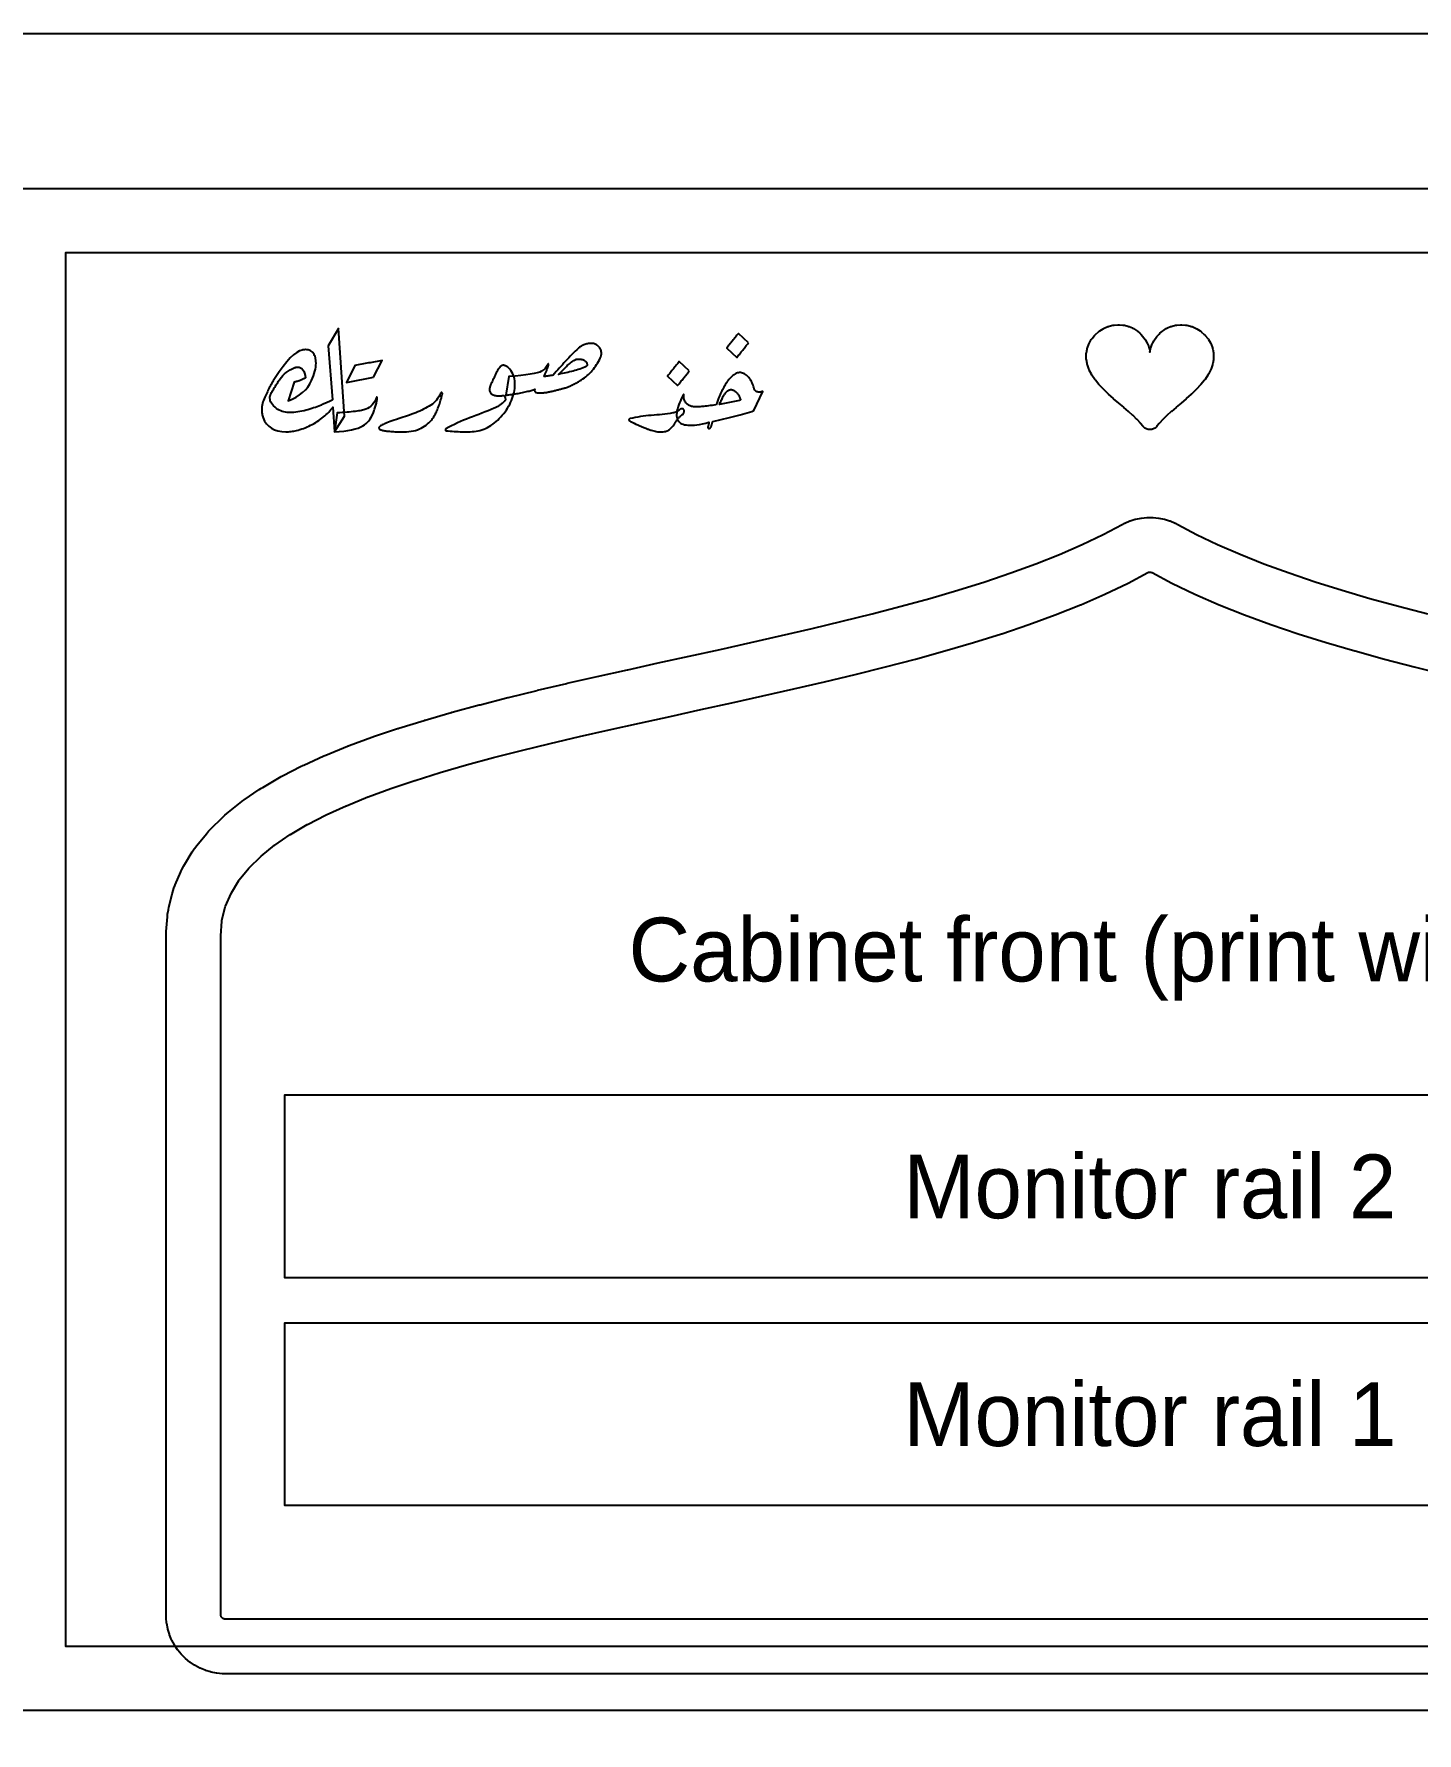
# Model space of a CAD drawing. Header units: millimetres. Extents: x 0 to 2440, y 0 to 1257.
# Drawn here: x 1895 to 2198.6, y 847 to 1220 of the extents above; entities that cross this region are included whole.
import ezdxf
from ezdxf.enums import TextEntityAlignment as Align

# ---------------------------------------------------------------- set-up
doc = ezdxf.new("R2010")
doc.units = ezdxf.units.MM
for name, color, linetype in [('CUT_INSIDE', 5, 'Continuous'), ('CUT_NESTED', 140, 'Continuous'), ('CUT_OUTSIDE', 1, 'Continuous'), ('ENGRAVE_V', 2, 'Continuous'), ('LABELS', 7, 'Continuous'), ('SHEET', 8, 'Continuous')]:
    doc.layers.add(name, color=color, linetype=linetype)

msp = doc.modelspace()

# ---------------------------------------------------------------- linework, layer by layer
at = {"layer": 'CUT_INSIDE'}
msp.add_lwpolyline([(2139.982, 1150.222), (2139.983, 1150.223), (2139.99, 1150.148), (2139.998, 1150.223), (2139.999, 1150.222), (2140.005, 1150.285), (2140.018, 1150.385), (2140.046, 1150.55), (2140.098, 1150.792), (2140.142, 1150.963), (2140.256, 1151.329), (2140.32, 1151.507), (2140.511, 1151.966), (2140.599, 1152.151), (2140.879, 1152.667), (2140.996, 1152.856), (2141.369, 1153.392), (2141.521, 1153.583), (2141.985, 1154.101), (2142.175, 1154.287), (2142.724, 1154.755), (2142.956, 1154.926), (2143.578, 1155.319), (2143.711, 1155.396), (2143.85, 1155.463), (2144.535, 1155.76), (2144.685, 1155.818), (2144.84, 1155.863), (2145.576, 1156.05), (2145.737, 1156.084), (2145.901, 1156.104), (2146.676, 1156.169), (2146.841, 1156.176), (2147.006, 1156.169), (2147.805, 1156.104), (2147.967, 1156.084), (2148.126, 1156.051), (2148.928, 1155.851), (2149.082, 1155.806), (2149.231, 1155.749), (2150.01, 1155.416), (2150.153, 1155.348), (2150.289, 1155.269), (2151.016, 1154.811), (2151.146, 1154.721), (2151.268, 1154.622), (2151.913, 1154.056), (2152.029, 1153.945), (2152.136, 1153.826), (2152.674, 1153.174), (2152.774, 1153.043), (2152.862, 1152.903), (2153.276, 1152.19), (2153.355, 1152.038), (2153.422, 1151.88), (2153.7, 1151.126), (2153.754, 1150.958), (2153.793, 1150.786), (2153.933, 1150.003), (2153.957, 1149.827), (2153.965, 1149.65), (2153.965, 1148.841), (2153.957, 1148.669), (2153.935, 1148.498), (2153.789, 1147.658), (2153.755, 1147.502), (2153.71, 1147.349), (2153.408, 1146.474), (2153.298, 1146.215), (2152.833, 1145.306), (2152.714, 1145.103), (2152.087, 1144.167), (2151.974, 1144.015), (2151.196, 1143.063), (2151.099, 1142.954), (2150.191, 1141.995), (2150.118, 1141.921), (2149.108, 1140.961), (2149.058, 1140.915), (2147.981, 1139.957), (2147.954, 1139.934), (2146.843, 1138.981), (2146.839, 1138.978), (2145.741, 1138.04), (2145.732, 1138.032), (2144.692, 1137.125), (2144.675, 1137.109), (2143.722, 1136.236), (2143.696, 1136.211), (2142.85, 1135.379), (2142.818, 1135.345), (2142.093, 1134.562), (2142.056, 1134.519), (2141.534, 1133.886), (2141.403, 1133.741), (2141.257, 1133.61), (2141.1, 1133.494), (2140.932, 1133.393), (2140.754, 1133.309), (2140.57, 1133.244), (2140.38, 1133.196), (2140.186, 1133.167), (2139.99, 1133.158), (2139.795, 1133.167), (2139.601, 1133.196), (2139.411, 1133.244), (2139.227, 1133.309), (2139.049, 1133.393), (2138.881, 1133.494), (2138.724, 1133.61), (2138.578, 1133.741), (2138.447, 1133.886), (2137.925, 1134.519), (2137.888, 1134.562), (2137.163, 1135.345), (2137.131, 1135.379), (2136.285, 1136.211), (2136.259, 1136.236), (2135.306, 1137.109), (2135.289, 1137.125), (2134.249, 1138.032), (2134.24, 1138.04), (2133.142, 1138.978), (2133.138, 1138.981), (2132.026, 1139.934), (2132, 1139.957), (2130.923, 1140.915), (2130.873, 1140.961), (2129.863, 1141.921), (2129.789, 1141.995), (2128.881, 1142.954), (2128.785, 1143.063), (2128.007, 1144.015), (2127.894, 1144.167), (2127.267, 1145.103), (2127.148, 1145.306), (2126.683, 1146.215), (2126.573, 1146.474), (2126.271, 1147.349), (2126.225, 1147.502), (2126.192, 1147.658), (2126.046, 1148.498), (2126.023, 1148.669), (2126.016, 1148.841), (2126.016, 1149.65), (2126.024, 1149.827), (2126.048, 1150.003), (2126.188, 1150.786), (2126.227, 1150.958), (2126.281, 1151.126), (2126.559, 1151.88), (2126.626, 1152.038), (2126.705, 1152.19), (2127.118, 1152.903), (2127.207, 1153.043), (2127.307, 1153.174), (2127.845, 1153.826), (2127.952, 1153.945), (2128.068, 1154.056), (2128.713, 1154.622), (2128.835, 1154.721), (2128.965, 1154.811), (2129.691, 1155.269), (2129.828, 1155.348), (2129.971, 1155.416), (2130.75, 1155.749), (2130.899, 1155.806), (2131.053, 1155.851), (2131.855, 1156.051), (2132.014, 1156.084), (2132.176, 1156.104), (2132.975, 1156.169), (2133.14, 1156.176), (2133.305, 1156.169), (2134.08, 1156.104), (2134.244, 1156.084), (2134.405, 1156.05), (2135.141, 1155.863), (2135.295, 1155.818), (2135.445, 1155.76), (2136.131, 1155.463), (2136.27, 1155.396), (2136.403, 1155.319), (2137.025, 1154.926), (2137.257, 1154.755), (2137.806, 1154.287), (2137.996, 1154.101), (2138.46, 1153.583), (2138.612, 1153.392), (2138.985, 1152.856), (2139.102, 1152.667), (2139.382, 1152.151), (2139.47, 1151.966), (2139.661, 1151.507), (2139.725, 1151.329), (2139.838, 1150.963), (2139.883, 1150.792), (2139.935, 1150.55), (2139.963, 1150.385), (2139.976, 1150.285)], close=True, dxfattribs=at)
msp.add_lwpolyline([(2342.99, 872), (1936.99, 872), (1936.892, 872.005), (1936.795, 872.019), (1936.7, 872.043), (1936.608, 872.076), (1936.519, 872.118), (1936.435, 872.169), (1936.356, 872.227), (1936.283, 872.293), (1936.217, 872.366), (1936.159, 872.444), (1936.109, 872.529), (1936.067, 872.617), (1936.034, 872.71), (1936.01, 872.805), (1935.995, 872.902), (1935.99, 873), (1935.99, 1021.96), (1935.994, 1022.04), (1936.247, 1025.211), (1936.257, 1025.291), (1936.273, 1025.371), (1937.009, 1028.345), (1937.031, 1028.421), (1937.059, 1028.496), (1938.264, 1031.331), (1938.296, 1031.398), (1938.332, 1031.463), (1939.994, 1034.174), (1940.07, 1034.281), (1942.177, 1036.878), (1942.254, 1036.962), (1944.792, 1039.449), (1944.864, 1039.513), (1947.815, 1041.894), (1947.88, 1041.942), (1951.226, 1044.221), (1951.284, 1044.257), (1955.004, 1046.438), (1955.053, 1046.465), (1959.126, 1048.552), (1959.168, 1048.572), (1963.572, 1050.571), (1963.608, 1050.587), (1968.321, 1052.504), (1968.352, 1052.516), (1973.353, 1054.357), (1973.379, 1054.366), (1978.646, 1056.139), (1978.669, 1056.146), (1984.18, 1057.856), (1984.199, 1057.862), (1989.935, 1059.518), (1989.95, 1059.522), (1995.888, 1061.13), (1995.901, 1061.134), (2002.02, 1062.701), (2002.031, 1062.704), (2008.31, 1064.238), (2008.319, 1064.24), (2014.737, 1065.749), (2014.744, 1065.751), (2021.28, 1067.241), (2021.285, 1067.242), (2027.919, 1068.722), (2027.922, 1068.723), (2034.632, 1070.199), (2034.633, 1070.199), (2041.398, 1071.68), (2048.196, 1073.172), (2055.007, 1074.682), (2061.809, 1076.219), (2068.581, 1077.789), (2075.303, 1079.401), (2081.956, 1081.062), (2081.962, 1081.063), (2088.516, 1082.779), (2088.522, 1082.78), (2094.963, 1084.559), (2094.97, 1084.561), (2101.276, 1086.411), (2101.285, 1086.413), (2107.435, 1088.341), (2107.445, 1088.344), (2113.418, 1090.357), (2113.43, 1090.361), (2119.206, 1092.468), (2119.219, 1092.473), (2124.777, 1094.679), (2124.792, 1094.685), (2130.11, 1096.999), (2130.127, 1097.007), (2135.184, 1099.435), (2135.203, 1099.444), (2139.52, 1101.749), (2139.608, 1101.79), (2139.7, 1101.823), (2139.796, 1101.847), (2139.893, 1101.862), (2139.99, 1101.866), (2140.088, 1101.862), (2140.185, 1101.847), (2140.28, 1101.823), (2140.373, 1101.79), (2140.461, 1101.749), (2144.778, 1099.444), (2144.797, 1099.435), (2149.854, 1097.007), (2149.871, 1096.999), (2155.189, 1094.685), (2155.204, 1094.679), (2160.762, 1092.473), (2160.775, 1092.468), (2166.551, 1090.361), (2166.563, 1090.357), (2172.536, 1088.344), (2172.546, 1088.341), (2178.696, 1086.413), (2178.705, 1086.411), (2185.011, 1084.561), (2185.018, 1084.559), (2191.459, 1082.78), (2191.465, 1082.779), (2198.019, 1081.063), (2198.024, 1081.062), (2204.669, 1079.403)], dxfattribs=at)
at = {"layer": 'CUT_NESTED'}
for points in [[(2329.99, 947), (2329.99, 987), (1949.99, 987), (1949.99, 947)], [(2329.99, 897), (2329.99, 937), (1949.99, 937), (1949.99, 897)]]:
    msp.add_lwpolyline(points, close=True, dxfattribs=at)
at = {"layer": 'CUT_OUTSIDE'}
msp.add_lwpolyline([(2391.99, 852), (2391.99, 1186), (1887.99, 1186), (1887.99, 852)], close=True, dxfattribs=at)
at = {"layer": 'ENGRAVE_V'}
for points in [[(2377.99, 866), (1901.99, 866), (1901.99, 1172), (2377.99, 1172), (2377.99, 866)], [(1954.645, 1150.698), (1954.552, 1150.696), (1954.458, 1150.692), (1954.365, 1150.684), (1954.271, 1150.674), (1954.178, 1150.661), (1954.084, 1150.645), (1953.991, 1150.626), (1953.898, 1150.604), (1953.307, 1150.42), (1952.673, 1150.071), (1951.995, 1149.556), (1951.274, 1148.876), (1950.508, 1148.03), (1949.699, 1147.019), (1948.846, 1145.842), (1947.949, 1144.5), (1947.802, 1144.279), (1947.655, 1144.051), (1947.51, 1143.818), (1947.365, 1143.577), (1947.222, 1143.331), (1947.079, 1143.078), (1946.937, 1142.819), (1946.797, 1142.554), (1946.657, 1142.283), (1946.517, 1142.008), (1946.376, 1141.728), (1946.236, 1141.444), (1946.096, 1141.156), (1945.956, 1140.863), (1945.816, 1140.566), (1945.676, 1140.264), (1945.515, 1139.914), (1945.376, 1139.564), (1945.258, 1139.213), (1945.162, 1138.863), (1945.087, 1138.513), (1945.033, 1138.162), (1945.001, 1137.812), (1944.99, 1137.461), (1944.995, 1137.237), (1945.01, 1137.016), (1945.034, 1136.797), (1945.068, 1136.582), (1945.112, 1136.369), (1945.166, 1136.159), (1945.229, 1135.952), (1945.302, 1135.749), (1945.626, 1135.026), (1946.036, 1134.4), (1946.533, 1133.87), (1947.116, 1133.436), (1947.786, 1133.099), (1948.543, 1132.858), (1949.386, 1132.714), (1950.316, 1132.665), (1950.604, 1132.67), (1950.892, 1132.683), (1951.18, 1132.705), (1951.468, 1132.735), (1951.756, 1132.775), (1952.045, 1132.823), (1952.333, 1132.88), (1952.621, 1132.946), (1953.01, 1133.045), (1953.398, 1133.158), (1953.786, 1133.283), (1954.174, 1133.421), (1954.561, 1133.571), (1954.948, 1133.734), (1955.334, 1133.91), (1955.72, 1134.098), (1956.101, 1134.297), (1956.475, 1134.504), (1956.841, 1134.719), (1957.199, 1134.943), (1957.549, 1135.175), (1957.892, 1135.415), (1958.227, 1135.663), (1958.554, 1135.92), (1958.868, 1136.182), (1959.166, 1136.446), (1959.446, 1136.713), (1959.71, 1136.983), (1959.956, 1137.254), (1960.186, 1137.529), (1960.398, 1137.805), (1960.594, 1138.084), (1960.967, 1132.634), (1963.147, 1136.06), (1961.87, 1155.369), (1959.566, 1151.57), (1960.562, 1139.704), (1960.435, 1139.633), (1960.302, 1139.562), (1960.162, 1139.489), (1960.017, 1139.416), (1959.867, 1139.341), (1959.71, 1139.266), (1959.547, 1139.189), (1959.379, 1139.112), (1959.206, 1139.034), (1959.029, 1138.954), (1958.848, 1138.874), (1958.663, 1138.793), (1958.474, 1138.711), (1958.281, 1138.627), (1958.085, 1138.543), (1957.884, 1138.458), (1957.528, 1138.312), (1957.161, 1138.169), (1956.783, 1138.03), (1956.393, 1137.894), (1955.992, 1137.761), (1955.58, 1137.632), (1955.157, 1137.506), (1954.723, 1137.384), (1954.282, 1137.271), (1953.838, 1137.172), (1953.392, 1137.089), (1952.944, 1137.022), (1952.493, 1136.969), (1952.04, 1136.931), (1951.584, 1136.908), (1951.126, 1136.901), (1951.001, 1136.901), (1950.597, 1136.915), (1950.211, 1136.957), (1949.842, 1137.028), (1949.491, 1137.127), (1949.157, 1137.254), (1948.841, 1137.409), (1948.542, 1137.592), (1948.261, 1137.804), (1947.918, 1138.084), (1947.62, 1138.365), (1947.369, 1138.645), (1947.163, 1138.925), (1947.003, 1139.206), (1946.888, 1139.486), (1946.82, 1139.766), (1946.797, 1140.046), (1946.801, 1140.185), (1946.812, 1140.321), (1946.832, 1140.454), (1946.859, 1140.584), (1946.894, 1140.711), (1946.937, 1140.835), (1946.988, 1140.956), (1947.046, 1141.074), (1947.156, 1141.277), (1947.269, 1141.479), (1947.384, 1141.681), (1947.501, 1141.884), (1947.621, 1142.086), (1947.744, 1142.289), (1947.869, 1142.491), (1947.996, 1142.694), (1948.125, 1142.896), (1948.254, 1143.097), (1948.383, 1143.297), (1948.514, 1143.496), (1948.644, 1143.694), (1948.775, 1143.891), (1948.907, 1144.087), (1949.039, 1144.282), (1949.333, 1144.681), (1949.654, 1145.053), (1950.003, 1145.397), (1950.378, 1145.715), (1950.781, 1146.005), (1951.211, 1146.267), (1951.669, 1146.503), (1952.154, 1146.711), (1952.208, 1146.734), (1952.261, 1146.754), (1952.313, 1146.773), (1952.364, 1146.789), (1952.414, 1146.804), (1952.463, 1146.816), (1952.511, 1146.827), (1952.558, 1146.836), (1952.605, 1146.843), (1952.65, 1146.849), (1952.694, 1146.855), (1952.738, 1146.859), (1952.78, 1146.863), (1952.821, 1146.865), (1952.862, 1146.866), (1952.901, 1146.867), (1953.228, 1146.83), (1953.524, 1146.719), (1953.789, 1146.534), (1954.022, 1146.275), (1954.225, 1145.942), (1954.396, 1145.536), (1954.536, 1145.055), (1954.645, 1144.5), (1954.509, 1144.439), (1954.38, 1144.381), (1954.26, 1144.326), (1954.147, 1144.274), (1954.042, 1144.225), (1953.944, 1144.179), (1953.855, 1144.136), (1953.773, 1144.095), (1953.695, 1144.057), (1953.616, 1144.02), (1953.537, 1143.985), (1953.458, 1143.951), (1953.378, 1143.919), (1953.297, 1143.888), (1953.216, 1143.858), (1953.135, 1143.83), (1953.048, 1143.802), (1952.951, 1143.773), (1952.843, 1143.742), (1952.726, 1143.71), (1952.598, 1143.676), (1952.46, 1143.641), (1952.312, 1143.604), (1952.154, 1143.566), (1950.814, 1139.486), (1951.712, 1139.855), (1952.537, 1140.276), (1953.289, 1140.75), (1953.968, 1141.277), (1954.574, 1141.856), (1955.106, 1142.487), (1955.566, 1143.172), (1955.953, 1143.908), (1956.179, 1144.438), (1956.375, 1144.954), (1956.541, 1145.454), (1956.677, 1145.94), (1956.783, 1146.412), (1956.858, 1146.869), (1956.903, 1147.311), (1956.919, 1147.739), (1956.91, 1148.058), (1956.884, 1148.363), (1956.84, 1148.652), (1956.778, 1148.926), (1956.7, 1149.185), (1956.603, 1149.429), (1956.489, 1149.658), (1956.358, 1149.872), (1956.209, 1150.066), (1956.041, 1150.233), (1955.854, 1150.375), (1955.649, 1150.491), (1955.426, 1150.582), (1955.184, 1150.646), (1954.924, 1150.685), (1954.645, 1150.698)], [(2051.845, 1152.193), (2049.634, 1154.248), (2049.478, 1154.053), (2049.32, 1153.857), (2049.162, 1153.66), (2049.003, 1153.462), (2048.843, 1153.263), (2048.682, 1153.063), (2048.52, 1152.862), (2048.357, 1152.66), (2048.194, 1152.457), (2048.032, 1152.255), (2047.871, 1152.052), (2047.711, 1151.85), (2047.551, 1151.648), (2047.393, 1151.445), (2047.236, 1151.243), (2047.08, 1151.04), (2049.291, 1148.985), (2049.454, 1149.187), (2049.617, 1149.389), (2049.779, 1149.59), (2049.941, 1149.791), (2050.103, 1149.991), (2050.263, 1150.191), (2050.424, 1150.39), (2050.584, 1150.589), (2050.743, 1150.787), (2050.902, 1150.987), (2051.06, 1151.186), (2051.218, 1151.387), (2051.376, 1151.587), (2051.533, 1151.789), (2051.689, 1151.99), (2051.845, 1152.193)], [(2006.126, 1141.199), (2006.204, 1141.199), (2006.283, 1141.201), (2006.364, 1141.203), (2006.445, 1141.207), (2006.527, 1141.211), (2006.61, 1141.216), (2006.695, 1141.223), (2006.78, 1141.23), (2006.866, 1141.238), (2006.953, 1141.247), (2007.041, 1141.258), (2007.13, 1141.269), (2007.22, 1141.281), (2007.311, 1141.294), (2007.403, 1141.308), (2007.496, 1141.323), (2007.654, 1141.348), (2007.817, 1141.376), (2007.985, 1141.407), (2008.158, 1141.44), (2008.336, 1141.477), (2008.518, 1141.516), (2008.705, 1141.558), (2008.898, 1141.604), (2009.092, 1141.651), (2009.286, 1141.698), (2009.479, 1141.746), (2009.672, 1141.794), (2009.865, 1141.843), (2010.057, 1141.893), (2010.248, 1141.943), (2010.439, 1141.993), (2010.626, 1142.042), (2010.804, 1142.089), (2010.974, 1142.134), (2011.136, 1142.176), (2011.29, 1142.216), (2011.435, 1142.253), (2011.572, 1142.288), (2011.701, 1142.32), (2011.701, 1142.32), (2011.933, 1142.407), (2012.164, 1142.497), (2012.393, 1142.59), (2012.619, 1142.686), (2012.844, 1142.785), (2013.067, 1142.886), (2013.288, 1142.991), (2013.507, 1143.099), (2013.723, 1143.209), (2013.937, 1143.32), (2014.148, 1143.434), (2014.356, 1143.55), (2014.56, 1143.668), (2014.762, 1143.788), (2014.961, 1143.909), (2015.158, 1144.033), (2015.509, 1144.263), (2015.846, 1144.503), (2016.168, 1144.752), (2016.477, 1145.01), (2016.772, 1145.277), (2017.052, 1145.554), (2017.319, 1145.84), (2017.571, 1146.135), (2017.813, 1146.44), (2018.049, 1146.755), (2018.278, 1147.08), (2018.502, 1147.416), (2018.718, 1147.762), (2018.929, 1148.118), (2019.133, 1148.484), (2019.331, 1148.86), (2019.389, 1148.978), (2019.44, 1149.1), (2019.483, 1149.224), (2019.518, 1149.351), (2019.545, 1149.481), (2019.564, 1149.613), (2019.576, 1149.749), (2019.58, 1149.888), (2019.57, 1150.102), (2019.54, 1150.31), (2019.49, 1150.511), (2019.42, 1150.705), (2019.331, 1150.893), (2019.221, 1151.073), (2019.091, 1151.247), (2018.941, 1151.414), (2018.778, 1151.567), (2018.606, 1151.7), (2018.425, 1151.812), (2018.237, 1151.904), (2018.04, 1151.976), (2017.835, 1152.027), (2017.622, 1152.058), (2017.4, 1152.068), (2017.183, 1152.063), (2016.97, 1152.048), (2016.759, 1152.022), (2016.551, 1151.986), (2016.346, 1151.94), (2016.144, 1151.884), (2015.945, 1151.818), (2015.749, 1151.741), (2015.56, 1151.658), (2015.383, 1151.575), (2015.218, 1151.489), (2015.064, 1151.402), (2014.922, 1151.314), (2014.792, 1151.224), (2014.673, 1151.133), (2014.566, 1151.04), (2014.194, 1150.688), (2013.825, 1150.334), (2013.46, 1149.976), (2013.098, 1149.615), (2012.74, 1149.252), (2012.385, 1148.885), (2012.033, 1148.516), (2011.685, 1148.144), (2011.339, 1147.769), (2010.995, 1147.392), (2010.652, 1147.014), (2010.311, 1146.633), (2009.971, 1146.251), (2009.632, 1145.866), (2009.295, 1145.48), (2008.96, 1145.092), (2008.732, 1145.046), (2008.501, 1145.004), (2008.265, 1144.965), (2008.026, 1144.928), (2007.782, 1144.895), (2007.535, 1144.864), (2007.284, 1144.836), (2007.029, 1144.811), (2006.998, 1144.843), (2007.082, 1145.026), (2007.161, 1145.204), (2007.237, 1145.375), (2007.309, 1145.539), (2007.377, 1145.698), (2007.442, 1145.85), (2007.502, 1145.996), (2007.558, 1146.135), (2007.611, 1146.269), (2007.662, 1146.397), (2007.709, 1146.52), (2007.753, 1146.637), (2007.794, 1146.749), (2007.833, 1146.856), (2007.868, 1146.958), (2007.901, 1147.054), (2007.908, 1147.073), (2007.915, 1147.101), (2007.92, 1147.136), (2007.924, 1147.178), (2007.928, 1147.229), (2007.93, 1147.287), (2007.932, 1147.354), (2007.932, 1147.428), (2007.932, 1147.464), (2007.93, 1147.496), (2007.928, 1147.522), (2007.924, 1147.544), (2007.92, 1147.561), (2007.915, 1147.574), (2007.908, 1147.581), (2007.901, 1147.583), (2007.892, 1147.582), (2007.882, 1147.577), (2007.869, 1147.57), (2007.854, 1147.56), (2007.838, 1147.547), (2007.819, 1147.531), (2007.799, 1147.512), (2007.776, 1147.49), (2007.66, 1147.241), (2007.529, 1147.009), (2007.384, 1146.793), (2007.224, 1146.594), (2007.049, 1146.412), (2006.86, 1146.246), (2006.656, 1146.097), (2006.437, 1145.964), (2006.019, 1145.775), (2005.464, 1145.6), (2004.773, 1145.437), (2003.946, 1145.286), (2002.982, 1145.149), (2001.882, 1145.024), (2000.646, 1144.911), (1999.274, 1144.811), (1998.589, 1140.7), (1998.806, 1140.726), (1999.035, 1140.754), (1999.277, 1140.786), (1999.531, 1140.821), (1999.798, 1140.86), (2000.078, 1140.902), (2000.371, 1140.947), (2000.676, 1140.996), (2000.986, 1141.048), (2001.296, 1141.102), (2001.603, 1141.159), (2001.91, 1141.218), (2002.215, 1141.28), (2002.518, 1141.344), (2002.82, 1141.41), (2003.12, 1141.479), (2003.411, 1141.549), (2003.684, 1141.617), (2003.939, 1141.685), (2004.175, 1141.752), (2004.394, 1141.817), (2004.595, 1141.882), (2004.778, 1141.946), (2004.942, 1142.008), (2004.935, 1141.984), (2004.929, 1141.956), (2004.923, 1141.925), (2004.919, 1141.892), (2004.916, 1141.855), (2004.913, 1141.816), (2004.912, 1141.773), (2004.911, 1141.728), (2004.917, 1141.646), (2004.936, 1141.572), (2004.966, 1141.506), (2005.009, 1141.448), (2005.063, 1141.397), (2005.13, 1141.354), (2005.209, 1141.319), (2005.301, 1141.292), (2005.399, 1141.27), (2005.498, 1141.251), (2005.599, 1141.235), (2005.701, 1141.222), (2005.805, 1141.212), (2005.911, 1141.205), (2006.018, 1141.2), (2006.126, 1141.199)], [(1969.563, 1144.625), (1971.432, 1148.331), (1971.058, 1148.261), (1970.684, 1148.191), (1970.31, 1148.12), (1969.937, 1148.05), (1969.563, 1147.98), (1969.189, 1147.91), (1968.816, 1147.84), (1968.442, 1147.77), (1968.068, 1147.7), (1967.694, 1147.63), (1967.321, 1147.56), (1966.947, 1147.49), (1966.573, 1147.42), (1966.199, 1147.35), (1965.826, 1147.28), (1965.452, 1147.21), (1963.583, 1143.503), (1963.957, 1143.573), (1964.331, 1143.644), (1964.705, 1143.714), (1965.078, 1143.784), (1965.452, 1143.854), (1965.826, 1143.924), (1966.199, 1143.994), (1966.573, 1144.064), (1966.947, 1144.134), (1967.321, 1144.204), (1967.694, 1144.274), (1968.068, 1144.344), (1968.442, 1144.414), (1968.816, 1144.484), (1969.189, 1144.555), (1969.563, 1144.625)], [(1992.485, 1132.883), (1992.485, 1132.883), (1992.903, 1132.974), (1993.317, 1133.091), (1993.726, 1133.233), (1994.132, 1133.401), (1994.532, 1133.595), (1994.929, 1133.815), (1995.321, 1134.06), (1995.708, 1134.332), (1996.088, 1134.623), (1996.456, 1134.928), (1996.812, 1135.248), (1997.156, 1135.581), (1997.489, 1135.929), (1997.81, 1136.291), (1998.12, 1136.667), (1998.418, 1137.057), (1998.7, 1137.457), (1998.965, 1137.862), (1999.21, 1138.274), (1999.438, 1138.692), (1999.646, 1139.115), (1999.837, 1139.544), (2000.008, 1139.979), (2000.162, 1140.42), (2000.294, 1140.862), (2000.402, 1141.301), (2000.487, 1141.736), (2000.547, 1142.168), (2000.584, 1142.597), (2000.597, 1143.022), (2000.586, 1143.443), (2000.551, 1143.862), (2000.488, 1144.271), (2000.393, 1144.666), (2000.266, 1145.048), (2000.107, 1145.415), (1999.916, 1145.768), (1999.693, 1146.107), (1999.437, 1146.432), (1999.15, 1146.742), (1999.075, 1146.811), (1998.993, 1146.877), (1998.902, 1146.939), (1998.803, 1146.999), (1998.696, 1147.056), (1998.58, 1147.11), (1998.456, 1147.161), (1998.324, 1147.21), (1998.191, 1147.247), (1998.064, 1147.266), (1997.944, 1147.266), (1997.83, 1147.248), (1997.722, 1147.212), (1997.621, 1147.157), (1997.525, 1147.083), (1997.437, 1146.992), (1997.254, 1146.778), (1997.081, 1146.557), (1996.918, 1146.33), (1996.763, 1146.096), (1996.618, 1145.855), (1996.482, 1145.608), (1996.355, 1145.353), (1996.238, 1145.092), (1996.124, 1144.828), (1996.007, 1144.564), (1995.888, 1144.302), (1995.767, 1144.041), (1995.643, 1143.78), (1995.516, 1143.521), (1995.388, 1143.263), (1995.257, 1143.005), (1995.205, 1142.888), (1995.159, 1142.769), (1995.119, 1142.648), (1995.085, 1142.526), (1995.057, 1142.403), (1995.035, 1142.278), (1995.018, 1142.152), (1995.007, 1142.024), (1995.006, 1141.897), (1995.015, 1141.774), (1995.037, 1141.654), (1995.07, 1141.537), (1995.115, 1141.424), (1995.171, 1141.315), (1995.239, 1141.208), (1995.319, 1141.105), (1995.427, 1141.002), (1995.55, 1140.91), (1995.686, 1140.829), (1995.837, 1140.759), (1996.001, 1140.7), (1996.18, 1140.653), (1996.373, 1140.617), (1996.58, 1140.591), (1996.793, 1140.576), (1997.002, 1140.567), (1997.207, 1140.566), (1997.409, 1140.572), (1997.608, 1140.585), (1997.804, 1140.606), (1997.996, 1140.634), (1998.184, 1140.669), (1998.222, 1140.612), (1998.259, 1140.55), (1998.294, 1140.482), (1998.328, 1140.408), (1998.361, 1140.33), (1998.391, 1140.246), (1998.421, 1140.157), (1998.449, 1140.062), (1998.472, 1139.968), (1998.487, 1139.882), (1998.493, 1139.803), (1998.492, 1139.731), (1998.482, 1139.667), (1998.463, 1139.609), (1998.437, 1139.56), (1998.402, 1139.517), (1998.283, 1139.386), (1998.161, 1139.258), (1998.034, 1139.133), (1997.904, 1139.011), (1997.77, 1138.892), (1997.631, 1138.775), (1997.489, 1138.662), (1997.343, 1138.552), (1997.193, 1138.445), (1997.04, 1138.343), (1996.882, 1138.246), (1996.72, 1138.154), (1996.555, 1138.067), (1996.386, 1137.985), (1996.212, 1137.908), (1996.035, 1137.835), (1995.365, 1137.564), (1994.692, 1137.294), (1994.018, 1137.026), (1993.341, 1136.761), (1992.663, 1136.497), (1991.983, 1136.235), (1991.3, 1135.975), (1990.616, 1135.717), (1989.936, 1135.455), (1989.265, 1135.182), (1988.604, 1134.898), (1987.953, 1134.604), (1987.312, 1134.299), (1986.68, 1133.983), (1986.058, 1133.657), (1985.446, 1133.319), (1985.417, 1133.302), (1985.392, 1133.281), (1985.37, 1133.257), (1985.353, 1133.23), (1985.339, 1133.199), (1985.33, 1133.165), (1985.324, 1133.127), (1985.322, 1133.086), (1985.324, 1133.045), (1985.331, 1133.009), (1985.344, 1132.977), (1985.361, 1132.95), (1985.383, 1132.926), (1985.409, 1132.908), (1985.441, 1132.893), (1985.477, 1132.883), (1985.907, 1132.846), (1986.339, 1132.81), (1986.773, 1132.778), (1987.21, 1132.747), (1987.649, 1132.719), (1988.091, 1132.694), (1988.535, 1132.67), (1988.981, 1132.65), (1989.428, 1132.636), (1989.872, 1132.635), (1990.313, 1132.646), (1990.752, 1132.669), (1991.189, 1132.705), (1991.623, 1132.752), (1992.055, 1132.812), (1992.485, 1132.883)], [(2016.434, 1147.334), (2016.431, 1147.282), (2016.423, 1147.233), (2016.408, 1147.188), (2016.388, 1147.147), (2016.361, 1147.11), (2016.329, 1147.077), (2016.291, 1147.048), (2016.248, 1147.023), (2015.91, 1146.864), (2015.565, 1146.713), (2015.215, 1146.572), (2014.858, 1146.439), (2014.494, 1146.315), (2014.125, 1146.199), (2013.749, 1146.093), (2013.367, 1145.995), (2012.98, 1145.902), (2012.589, 1145.81), (2012.195, 1145.719), (2011.798, 1145.629), (2011.397, 1145.54), (2010.993, 1145.452), (2010.585, 1145.365), (2010.175, 1145.279), (2010.385, 1145.489), (2010.596, 1145.701), (2010.807, 1145.914), (2011.019, 1146.127), (2011.232, 1146.342), (2011.445, 1146.557), (2011.658, 1146.774), (2011.872, 1146.992), (2012.09, 1147.205), (2012.315, 1147.41), (2012.547, 1147.606), (2012.787, 1147.793), (2013.034, 1147.972), (2013.288, 1148.142), (2013.549, 1148.303), (2013.818, 1148.455), (2013.866, 1148.485), (2013.914, 1148.512), (2013.963, 1148.536), (2014.013, 1148.556), (2014.064, 1148.574), (2014.116, 1148.59), (2014.169, 1148.602), (2014.223, 1148.611), (2014.278, 1148.618), (2014.332, 1148.625), (2014.387, 1148.63), (2014.441, 1148.634), (2014.496, 1148.638), (2014.55, 1148.64), (2014.605, 1148.642), (2014.659, 1148.642), (2014.828, 1148.637), (2014.993, 1148.62), (2015.153, 1148.592), (2015.309, 1148.553), (2015.461, 1148.502), (2015.608, 1148.441), (2015.751, 1148.368), (2015.889, 1148.284), (2016.017, 1148.191), (2016.128, 1148.09), (2016.222, 1147.983), (2016.298, 1147.867), (2016.358, 1147.745), (2016.4, 1147.615), (2016.426, 1147.478), (2016.434, 1147.334)], [(2038.858, 1146.026), (2036.647, 1148.082), (2036.491, 1147.886), (2036.333, 1147.69), (2036.175, 1147.493), (2036.016, 1147.295), (2035.856, 1147.096), (2035.695, 1146.896), (2035.533, 1146.695), (2035.37, 1146.493), (2035.207, 1146.291), (2035.045, 1146.088), (2034.884, 1145.886), (2034.724, 1145.683), (2034.565, 1145.481), (2034.406, 1145.279), (2034.249, 1145.076), (2034.093, 1144.874), (2036.304, 1142.818), (2036.467, 1143.02), (2036.63, 1143.222), (2036.793, 1143.423), (2036.954, 1143.624), (2037.116, 1143.824), (2037.276, 1144.024), (2037.437, 1144.223), (2037.597, 1144.422), (2037.756, 1144.621), (2037.915, 1144.82), (2038.073, 1145.02), (2038.231, 1145.22), (2038.389, 1145.421), (2038.546, 1145.622), (2038.702, 1145.824), (2038.858, 1146.026)], [(2044.744, 1138.614), (2044.289, 1138.539), (2043.859, 1138.472), (2043.452, 1138.411), (2043.07, 1138.357), (2042.713, 1138.31), (2042.379, 1138.269), (2042.07, 1138.236), (2041.785, 1138.209), (2041.521, 1138.188), (2041.273, 1138.17), (2041.04, 1138.156), (2040.824, 1138.147), (2040.624, 1138.141), (2040.439, 1138.139), (2040.271, 1138.141), (2040.119, 1138.147), (2039.979, 1138.155), (2039.848, 1138.166), (2039.724, 1138.179), (2039.609, 1138.193), (2039.503, 1138.21), (2039.404, 1138.228), (2039.314, 1138.249), (2039.232, 1138.271), (2039.042, 1138.341), (2038.863, 1138.424), (2038.694, 1138.522), (2038.535, 1138.633), (2038.386, 1138.759), (2038.248, 1138.899), (2038.12, 1139.053), (2038.002, 1139.221), (2037.898, 1139.399), (2037.812, 1139.582), (2037.744, 1139.771), (2037.694, 1139.965), (2037.662, 1140.164), (2037.648, 1140.369), (2037.652, 1140.579), (2037.675, 1140.794), (2037.674, 1140.808), (2037.672, 1140.821), (2037.668, 1140.832), (2037.663, 1140.841), (2037.656, 1140.847), (2037.648, 1140.852), (2037.639, 1140.855), (2037.628, 1140.856), (2037.616, 1140.855), (2037.605, 1140.852), (2037.595, 1140.847), (2037.585, 1140.841), (2037.575, 1140.832), (2037.566, 1140.821), (2037.558, 1140.808), (2037.55, 1140.794), (2037.318, 1140.333), (2037.105, 1139.886), (2036.911, 1139.452), (2036.736, 1139.03), (2036.58, 1138.622), (2036.443, 1138.227), (2036.325, 1137.846), (2036.226, 1137.477), (2036.151, 1137.124), (2036.103, 1136.788), (2036.083, 1136.47), (2036.09, 1136.169), (2036.125, 1135.886), (2036.188, 1135.62), (2036.279, 1135.372), (2036.398, 1135.141), (2036.547, 1134.931), (2036.731, 1134.744), (2036.95, 1134.581), (2037.203, 1134.441), (2037.491, 1134.324), (2037.814, 1134.23), (2038.171, 1134.16), (2038.562, 1134.114), (2038.992, 1134.093), (2039.464, 1134.101), (2039.979, 1134.138), (2040.536, 1134.203), (2041.135, 1134.297), (2041.777, 1134.42), (2042.461, 1134.572), (2043.187, 1134.752), (2043.178, 1134.689), (2043.168, 1134.624), (2043.157, 1134.556), (2043.144, 1134.487), (2043.13, 1134.416), (2043.114, 1134.343), (2043.097, 1134.268), (2043.078, 1134.191), (2043.059, 1134.115), (2043.04, 1134.043), (2043.022, 1133.975), (2043.004, 1133.911), (2042.987, 1133.851), (2042.97, 1133.794), (2042.954, 1133.742), (2042.938, 1133.693), (2042.932, 1133.662), (2042.931, 1133.632), (2042.934, 1133.602), (2042.942, 1133.572), (2042.954, 1133.543), (2042.97, 1133.515), (2042.991, 1133.487), (2043.016, 1133.46), (2043.043, 1133.434), (2043.069, 1133.414), (2043.095, 1133.397), (2043.121, 1133.386), (2043.146, 1133.378), (2043.17, 1133.375), (2043.195, 1133.376), (2043.218, 1133.382), (2043.293, 1133.408), (2043.362, 1133.441), (2043.425, 1133.48), (2043.483, 1133.526), (2043.534, 1133.578), (2043.58, 1133.636), (2043.62, 1133.7), (2043.654, 1133.771), (2043.685, 1133.846), (2043.713, 1133.922), (2043.741, 1133.999), (2043.767, 1134.079), (2043.792, 1134.159), (2043.815, 1134.241), (2043.836, 1134.324), (2043.857, 1134.409), (2043.876, 1134.493), (2043.896, 1134.571), (2043.917, 1134.644), (2043.938, 1134.713), (2043.96, 1134.777), (2043.982, 1134.836), (2044.005, 1134.89), (2044.028, 1134.939), (2044.649, 1135.073), (2045.265, 1135.209), (2045.877, 1135.349), (2046.484, 1135.492), (2047.087, 1135.637), (2047.686, 1135.786), (2048.281, 1135.937), (2048.871, 1136.091), (2049.45, 1136.246), (2050.012, 1136.401), (2050.558, 1136.554), (2051.086, 1136.706), (2051.597, 1136.858), (2052.091, 1137.008), (2052.568, 1137.157), (2053.028, 1137.306), (2054.99, 1141.541), (2054.866, 1141.491), (2054.742, 1141.45), (2054.619, 1141.417), (2054.496, 1141.393), (2054.374, 1141.378), (2054.252, 1141.372), (2054.13, 1141.374), (2054.009, 1141.386), (2053.891, 1141.406), (2053.779, 1141.434), (2053.671, 1141.472), (2053.57, 1141.518), (2053.473, 1141.573), (2053.382, 1141.637), (2053.296, 1141.709), (2053.215, 1141.79), (2053.141, 1142.083), (2053.06, 1142.368), (2052.97, 1142.645), (2052.873, 1142.916), (2052.768, 1143.179), (2052.655, 1143.434), (2052.534, 1143.683), (2052.406, 1143.924), (2052.267, 1144.154), (2052.117, 1144.371), (2051.956, 1144.573), (2051.783, 1144.761), (2051.598, 1144.935), (2051.401, 1145.095), (2051.193, 1145.24), (2050.973, 1145.372), (2050.749, 1145.483), (2050.527, 1145.569), (2050.309, 1145.628), (2050.093, 1145.66), (2049.88, 1145.666), (2049.671, 1145.646), (2049.464, 1145.6), (2049.26, 1145.528), (2049.059, 1145.434), (2048.861, 1145.325), (2048.666, 1145.201), (2048.474, 1145.061), (2048.284, 1144.905), (2048.098, 1144.734), (2047.915, 1144.547), (2047.734, 1144.344), (2047.557, 1144.13), (2047.384, 1143.909), (2047.214, 1143.681), (2047.049, 1143.445), (2046.887, 1143.202), (2046.73, 1142.952), (2046.576, 1142.694), (2046.426, 1142.429), (2046.281, 1142.161), (2046.141, 1141.895), (2046.006, 1141.63), (2045.877, 1141.366), (2045.753, 1141.104), (2045.635, 1140.844), (2045.522, 1140.584), (2045.414, 1140.327), (2045.311, 1140.075), (2045.214, 1139.834), (2045.123, 1139.604), (2045.036, 1139.385), (2044.955, 1139.176), (2044.879, 1138.978), (2044.809, 1138.79), (2044.744, 1138.614)], [(2050.039, 1139.922), (2050.053, 1139.884), (2050.066, 1139.849), (2050.077, 1139.816), (2050.085, 1139.786), (2050.092, 1139.758), (2050.097, 1139.732), (2050.1, 1139.709), (2050.101, 1139.688), (2050.097, 1139.669), (2050.085, 1139.65), (2050.066, 1139.632), (2050.039, 1139.614), (2050.004, 1139.597), (2049.961, 1139.58), (2049.91, 1139.564), (2049.852, 1139.548), (2045.492, 1138.676), (2045.585, 1138.879), (2045.678, 1139.081), (2045.772, 1139.283), (2045.865, 1139.486), (2045.959, 1139.688), (2046.052, 1139.891), (2046.146, 1140.093), (2046.239, 1140.296), (2046.337, 1140.494), (2046.443, 1140.683), (2046.559, 1140.863), (2046.683, 1141.035), (2046.816, 1141.198), (2046.957, 1141.353), (2047.108, 1141.498), (2047.267, 1141.635), (2047.369, 1141.714), (2047.474, 1141.781), (2047.581, 1141.835), (2047.691, 1141.876), (2047.803, 1141.905), (2047.918, 1141.921), (2048.035, 1141.924), (2048.154, 1141.915), (2048.273, 1141.896), (2048.387, 1141.868), (2048.497, 1141.833), (2048.602, 1141.79), (2048.703, 1141.74), (2048.8, 1141.681), (2048.892, 1141.615), (2048.98, 1141.541), (2049.071, 1141.462), (2049.159, 1141.38), (2049.242, 1141.295), (2049.322, 1141.207), (2049.398, 1141.116), (2049.47, 1141.022), (2049.538, 1140.925), (2049.603, 1140.825), (2049.664, 1140.722), (2049.723, 1140.617), (2049.781, 1140.508), (2049.836, 1140.397), (2049.89, 1140.282), (2049.941, 1140.165), (2049.991, 1140.045), (2050.039, 1139.922)], [(1970.342, 1140.264), (1970.248, 1140.327), (1970.04, 1139.814), (1969.806, 1139.352), (1969.546, 1138.938), (1969.259, 1138.575), (1968.946, 1138.261), (1968.607, 1137.997), (1968.242, 1137.782), (1967.85, 1137.617), (1967.643, 1137.548), (1967.411, 1137.482), (1967.154, 1137.418), (1966.873, 1137.356), (1966.567, 1137.297), (1966.235, 1137.241), (1965.879, 1137.186), (1965.499, 1137.134), (1965.093, 1137.085), (1964.661, 1137.038), (1964.203, 1136.994), (1963.72, 1136.952), (1963.21, 1136.912), (1962.675, 1136.875), (1962.114, 1136.84), (1961.528, 1136.807), (1960.967, 1132.634), (1962.032, 1132.716), (1963.017, 1132.823), (1963.921, 1132.954), (1964.743, 1133.109), (1965.486, 1133.289), (1966.147, 1133.493), (1966.727, 1133.721), (1967.227, 1133.973), (1967.583, 1134.196), (1967.918, 1134.458), (1968.233, 1134.76), (1968.527, 1135.102), (1968.801, 1135.484), (1969.055, 1135.906), (1969.288, 1136.368), (1969.501, 1136.87), (1969.599, 1137.117), (1969.691, 1137.359), (1969.778, 1137.598), (1969.859, 1137.831), (1969.934, 1138.061), (1970.003, 1138.286), (1970.066, 1138.507), (1970.124, 1138.723), (1970.175, 1138.934), (1970.219, 1139.14), (1970.256, 1139.341), (1970.287, 1139.536), (1970.311, 1139.726), (1970.328, 1139.911), (1970.338, 1140.09), (1970.342, 1140.264)], [(1984.668, 1141.105), (1984.658, 1141.142), (1984.644, 1141.174), (1984.627, 1141.202), (1984.605, 1141.226), (1984.58, 1141.245), (1984.551, 1141.26), (1984.518, 1141.271), (1984.481, 1141.277), (1984.443, 1141.277), (1984.409, 1141.272), (1984.377, 1141.26), (1984.348, 1141.242), (1984.323, 1141.217), (1984.3, 1141.186), (1984.28, 1141.149), (1984.263, 1141.105), (1984.066, 1140.704), (1983.848, 1140.325), (1983.61, 1139.968), (1983.352, 1139.634), (1983.073, 1139.322), (1982.774, 1139.032), (1982.454, 1138.765), (1982.114, 1138.52), (1981.736, 1138.276), (1981.348, 1138.042), (1980.951, 1137.817), (1980.545, 1137.602), (1980.13, 1137.396), (1979.705, 1137.201), (1979.271, 1137.015), (1978.828, 1136.839), (1978.379, 1136.669), (1977.926, 1136.502), (1977.47, 1136.338), (1977.01, 1136.177), (1976.547, 1136.019), (1976.081, 1135.863), (1975.611, 1135.711), (1975.138, 1135.562), (1974.603, 1135.394), (1974.105, 1135.232), (1973.644, 1135.076), (1973.218, 1134.927), (1972.83, 1134.784), (1972.478, 1134.648), (1972.162, 1134.518), (1971.883, 1134.394), (1971.637, 1134.276), (1971.42, 1134.162), (1971.232, 1134.054), (1971.073, 1133.95), (1970.944, 1133.851), (1970.844, 1133.757), (1970.773, 1133.668), (1970.731, 1133.584), (1970.715, 1133.505), (1970.722, 1133.429), (1970.752, 1133.359), (1970.805, 1133.292), (1970.88, 1133.23), (1970.979, 1133.172), (1971.1, 1133.119), (1971.245, 1133.07), (1971.409, 1133.025), (1971.589, 1132.982), (1971.786, 1132.941), (1972, 1132.903), (1972.23, 1132.867), (1972.477, 1132.834), (1972.74, 1132.803), (1973.02, 1132.774), (1973.313, 1132.748), (1973.616, 1132.725), (1973.928, 1132.704), (1974.25, 1132.685), (1974.582, 1132.669), (1974.924, 1132.655), (1975.275, 1132.643), (1975.636, 1132.634), (1976.216, 1132.631), (1976.772, 1132.652), (1977.304, 1132.697), (1977.812, 1132.767), (1978.297, 1132.86), (1978.757, 1132.979), (1979.194, 1133.121), (1979.607, 1133.288), (1979.999, 1133.476), (1980.375, 1133.679), (1980.733, 1133.9), (1981.074, 1134.137), (1981.399, 1134.39), (1981.706, 1134.661), (1981.996, 1134.947), (1982.27, 1135.25), (1982.394, 1135.404), (1982.517, 1135.57), (1982.639, 1135.749), (1982.76, 1135.939), (1982.88, 1136.142), (1983, 1136.357), (1983.118, 1136.584), (1983.235, 1136.823), (1983.351, 1137.071), (1983.464, 1137.323), (1983.575, 1137.581), (1983.683, 1137.843), (1983.789, 1138.11), (1983.892, 1138.382), (1983.993, 1138.659), (1984.092, 1138.941), (1984.186, 1139.223), (1984.274, 1139.502), (1984.355, 1139.778), (1984.43, 1140.05), (1984.499, 1140.319), (1984.562, 1140.585), (1984.618, 1140.847), (1984.668, 1141.105)], [(2037.238, 1137.742), (2037.177, 1137.739), (2037.118, 1137.73), (2037.06, 1137.716), (2037.005, 1137.695), (2036.951, 1137.669), (2036.9, 1137.637), (2036.85, 1137.599), (2036.802, 1137.555), (2036.636, 1137.414), (2036.462, 1137.286), (2036.281, 1137.172), (2036.094, 1137.072), (2035.9, 1136.986), (2035.699, 1136.913), (2035.491, 1136.853), (2035.276, 1136.807), (2034.698, 1136.717), (2034.115, 1136.633), (2033.528, 1136.556), (2032.937, 1136.484), (2032.341, 1136.419), (2031.741, 1136.361), (2031.136, 1136.308), (2030.527, 1136.262), (2029.92, 1136.214), (2029.321, 1136.154), (2028.731, 1136.084), (2028.148, 1136.002), (2027.574, 1135.908), (2027.009, 1135.804), (2026.451, 1135.688), (2025.902, 1135.562), (2025.829, 1135.537), (2025.766, 1135.511), (2025.712, 1135.483), (2025.669, 1135.453), (2025.635, 1135.421), (2025.61, 1135.387), (2025.596, 1135.351), (2025.591, 1135.313), (2025.592, 1135.297), (2025.597, 1135.279), (2025.604, 1135.261), (2025.614, 1135.243), (2025.627, 1135.223), (2025.643, 1135.202), (2025.662, 1135.18), (2025.684, 1135.157), (2025.809, 1135.063), (2025.982, 1134.954), (2026.202, 1134.83), (2026.471, 1134.69), (2026.786, 1134.534), (2027.15, 1134.363), (2027.561, 1134.176), (2028.02, 1133.973), (2028.263, 1133.875), (2028.494, 1133.781), (2028.713, 1133.692), (2028.919, 1133.607), (2029.114, 1133.528), (2029.296, 1133.454), (2029.466, 1133.384), (2029.624, 1133.319), (2029.77, 1133.26), (2029.905, 1133.206), (2030.029, 1133.159), (2030.142, 1133.117), (2030.243, 1133.081), (2030.333, 1133.051), (2030.412, 1133.026), (2030.48, 1133.008), (2030.773, 1132.92), (2031.06, 1132.844), (2031.342, 1132.78), (2031.617, 1132.728), (2031.887, 1132.687), (2032.15, 1132.658), (2032.408, 1132.64), (2032.66, 1132.634), (2032.919, 1132.641), (2033.164, 1132.661), (2033.395, 1132.696), (2033.614, 1132.743), (2033.82, 1132.805), (2034.012, 1132.879), (2034.192, 1132.968), (2034.358, 1133.07), (2034.517, 1133.186), (2034.674, 1133.315), (2034.83, 1133.459), (2034.984, 1133.615), (2035.138, 1133.786), (2035.289, 1133.969), (2035.439, 1134.167), (2035.588, 1134.378), (2035.675, 1134.518), (2035.765, 1134.659), (2035.858, 1134.799), (2035.954, 1134.939), (2036.053, 1135.079), (2036.154, 1135.219), (2036.259, 1135.359), (2036.366, 1135.499), (2036.476, 1135.637), (2036.588, 1135.768), (2036.702, 1135.894), (2036.818, 1136.013), (2036.936, 1136.127), (2037.056, 1136.235), (2037.177, 1136.337), (2037.301, 1136.434), (2037.403, 1136.48), (2037.492, 1136.541), (2037.566, 1136.616), (2037.628, 1136.706), (2037.675, 1136.811), (2037.71, 1136.93), (2037.73, 1137.064), (2037.737, 1137.212), (2037.735, 1137.266), (2037.729, 1137.317), (2037.719, 1137.367), (2037.706, 1137.415), (2037.688, 1137.461), (2037.667, 1137.504), (2037.641, 1137.546), (2037.612, 1137.586), (2037.579, 1137.623), (2037.542, 1137.654), (2037.501, 1137.681), (2037.457, 1137.703), (2037.408, 1137.72), (2037.355, 1137.732), (2037.299, 1137.739), (2037.238, 1137.742)]]:
    msp.add_lwpolyline(points, close=True, dxfattribs=at)
msp.add_lwpolyline([(2342.99, 860), (1936.99, 860), (1936.99, 860), (1936.402, 860.014), (1936.304, 860.019), (1935.132, 860.135), (1935.035, 860.149), (1933.88, 860.379), (1933.784, 860.403), (1932.658, 860.745), (1932.565, 860.778), (1931.477, 861.228), (1931.388, 861.27), (1930.35, 861.825), (1930.266, 861.876), (1929.287, 862.53), (1929.208, 862.588), (1928.297, 863.336), (1928.225, 863.401), (1927.392, 864.234), (1927.326, 864.307), (1926.579, 865.217), (1926.521, 865.296), (1925.866, 866.275), (1925.816, 866.359), (1925.261, 867.398), (1925.219, 867.487), (1924.768, 868.575), (1924.735, 868.667), (1924.393, 869.794), (1924.369, 869.889), (1924.14, 871.044), (1924.125, 871.141), (1924.01, 872.313), (1924.005, 872.411), (1923.99, 873), (1923.99, 1021.96), (1924, 1022.438), (1924.003, 1022.518), (1924.032, 1022.995), (1924.285, 1026.165), (1924.334, 1026.652), (1924.343, 1026.732), (1924.5, 1027.697), (1924.516, 1027.776), (1924.624, 1028.253), (1925.36, 1031.227), (1925.484, 1031.689), (1925.506, 1031.765), (1925.809, 1032.672), (1925.837, 1032.747), (1926.015, 1033.19), (1927.22, 1036.025), (1927.402, 1036.431), (1927.433, 1036.498), (1927.84, 1037.287), (1927.876, 1037.352), (1928.101, 1037.735), (1929.764, 1040.446), (1930.199, 1041.106), (1930.275, 1041.213), (1930.752, 1041.843), (1932.86, 1044.44), (1933.305, 1044.957), (1933.381, 1045.041), (1933.855, 1045.533), (1936.393, 1048.02), (1936.816, 1048.414), (1936.888, 1048.479), (1937.329, 1048.853), (1940.281, 1051.234), (1940.665, 1051.531), (1940.73, 1051.579), (1941.126, 1051.861), (1944.472, 1054.139), (1944.811, 1054.362), (1944.869, 1054.398), (1945.215, 1054.61), (1948.935, 1056.79), (1949.231, 1056.958), (1949.28, 1056.985), (1949.581, 1057.144), (1953.653, 1059.231), (1953.908, 1059.358), (1953.95, 1059.379), (1954.208, 1059.499), (1958.612, 1061.498), (1958.83, 1061.595), (1958.867, 1061.61), (1959.087, 1061.703), (1963.8, 1063.619), (1963.987, 1063.694), (1964.018, 1063.706), (1964.206, 1063.777), (1969.206, 1065.618), (1969.365, 1065.675), (1969.392, 1065.685), (1969.552, 1065.74), (1974.819, 1067.512), (1974.954, 1067.557), (1974.976, 1067.564), (1975.112, 1067.607), (1980.624, 1069.317), (1980.738, 1069.352), (1980.757, 1069.358), (1980.871, 1069.391), (1986.606, 1071.047), (1986.702, 1071.074), (1986.718, 1071.079), (1986.814, 1071.105), (1992.752, 1072.713), (1992.831, 1072.734), (1992.844, 1072.738), (1992.923, 1072.758), (1999.042, 1074.326), (1999.107, 1074.342), (1999.118, 1074.345), (1999.182, 1074.361), (2005.462, 1075.895), (2005.513, 1075.908), (2005.521, 1075.91), (2005.573, 1075.922), (2011.991, 1077.431), (2012.03, 1077.44), (2012.037, 1077.441), (2012.076, 1077.45), (2018.612, 1078.941), (2018.64, 1078.947), (2018.645, 1078.948), (2018.672, 1078.955), (2025.306, 1080.434), (2025.323, 1080.438), (2025.326, 1080.439), (2025.343, 1080.442), (2032.053, 1081.919), (2032.061, 1081.921), (2038.83, 1083.402), (2045.611, 1084.89), (2052.385, 1086.392), (2059.131, 1087.916), (2065.827, 1089.469), (2072.451, 1091.057), (2078.984, 1092.688), (2085.399, 1094.367), (2091.677, 1096.101), (2097.792, 1097.894), (2103.724, 1099.753), (2109.446, 1101.682), (2114.936, 1103.684), (2120.168, 1105.76), (2125.118, 1107.914), (2129.76, 1110.142), (2133.869, 1112.335), (2134.394, 1112.599), (2134.483, 1112.641), (2135.57, 1113.09), (2135.662, 1113.123), (2136.788, 1113.465), (2136.883, 1113.488), (2138.037, 1113.718), (2138.134, 1113.732), (2139.304, 1113.847), (2139.402, 1113.852), (2140.579, 1113.852), (2140.677, 1113.847), (2141.847, 1113.732), (2141.944, 1113.718), (2143.098, 1113.488), (2143.193, 1113.465), (2144.319, 1113.123), (2144.411, 1113.09), (2145.498, 1112.641), (2145.587, 1112.599), (2146.113, 1112.335), (2150.203, 1110.151), (2154.847, 1107.921), (2159.799, 1105.766), (2165.032, 1103.688), (2170.524, 1101.686), (2176.248, 1099.757), (2182.18, 1097.897), (2188.297, 1096.103), (2194.575, 1094.369), (2200.992, 1092.689)], dxfattribs=at)
at = {"layer": 'SHEET'}
msp.add_lwpolyline([(0, 0), (2440, 0), (2440, 1220), (0, 1220)], close=True, dxfattribs=at)

# ---------------------------------------------------------------- texts
at = {"layer": 'LABELS'}
for s, p in [('Cabinet front (print window)', (2139.99, 1019)), ('Monitor rail 2', (2139.99, 967)), ('Monitor rail 1', (2139.99, 917))]:
    msp.add_text(s, height=14, dxfattribs=at).set_placement(p, align=Align.MIDDLE_CENTER)

doc.saveas('drawing.dxf')
